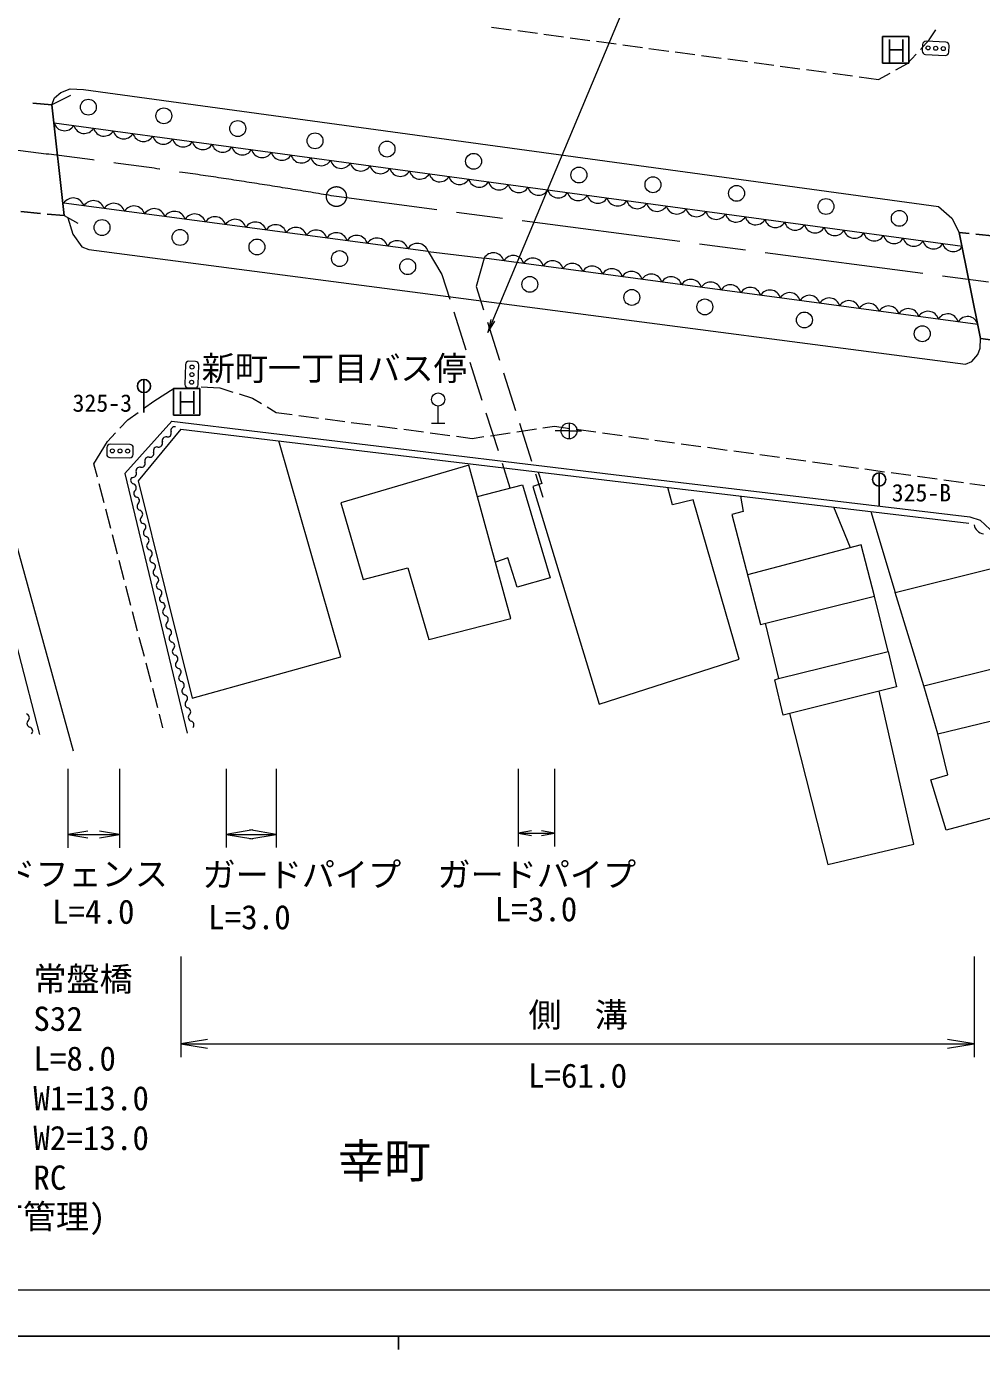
# Model space of a CAD drawing. Units: millimetres at full size, sheet at 1:1000; details may follow other scales. Extents: x 40000 to 680000, y 20000 to 380000.
# Drawn here: x 139930 to 212020, y 204000 to 303915 of the extents above; entities that cross this region are included whole.
import ezdxf
from ezdxf.enums import TextEntityAlignment as Align

# ---------------------------------------------------------------- set-up
doc = ezdxf.new("R2010")
doc.units = ezdxf.units.MM
doc.header["$LTSCALE"] = 1000
doc.linetypes.add('CHAIN', pattern=[18.5, 12, -1.5, 3.5, -1.5])
for name, color, linetype, lineweight in [('M-BMK', 2, 'CHAIN', 13), ('M-STR-HTXT', 7, 'Continuous', 13), ('M-STR-STR1', 1, 'Continuous', 25), ('M-STR-STRC', 7, 'Continuous', 25), ('M-TTL', 2, 'Continuous', 140), ('M-TTL-BAND', 7, 'Continuous', 25), ('M-WORK', 1, 'Continuous', 13)]:
    doc.layers.add(name, color=color, linetype=linetype, lineweight=lineweight)
doc.layers.add('M-BMK-HTXT', color=7, linetype='Continuous')
doc.layers.add('名称未設定-41', color=7, linetype='Continuous')
doc.styles.add('ＭＳ ゴシック', font='')
doc.styles.get('ＭＳ ゴシック').set_extended_font_data('MS Gothic')

# ---------------------------------------------------------------- blocks, each defined once
blk = doc.blocks.new('open_arrow')
at = {"color": 0, "linetype": 'Continuous', "lineweight": -2}
blk.add_lwpolyline([(7.5, 1.25), (0, 0), (7.5, -1.25)], dxfattribs=at)

msp = doc.modelspace()

# ---------------------------------------------------------------- linework, layer by layer
at = {"layer": 'M-BMK'}
msp.add_line((262627, 278049), (163325, 291068), dxfattribs=at)
msp.add_circle((163325, 291068), 750, dxfattribs=at)
msp.add_arc((79772, -201902), 500000, 80.38042, 91.87164, dxfattribs=at)
at = {"layer": 'M-STR-HTXT'}
for p, q in [((143061, 247843), (143061, 241898)), ((146951, 247843), (146951, 241898)), ((155014, 247843), (155014, 241906)), ((158781, 247843), (158781, 241906)), ((177043, 247843), (177043, 241997)), ((179799, 247843), (179799, 241997)), ((143061, 242898), (146951, 242898)), ((155014, 242906), (158781, 242906)), ((177043, 242997), (179799, 242997)), ((151592, 233693), (151592, 226085)), ((211455, 233693), (211455, 226085)), ((151592, 227085), (211455, 227085)), ((63641, 208514), (562890, 208514))]:
    msp.add_line(p, q, dxfattribs=at)
at = {"layer": 'M-STR-STR1'}
for p, q in [((140403, 298135), (141843, 297992)), ((141843, 297992), (142776, 289634)), ((139500, 289935), (140994, 289797)), ((141492, 289752), (142776, 289634)), ((210332, 288349), (211930, 280357)), ((210332, 288349), (211092, 288273)), ((211589, 288223), (213082, 288074)), ((213653, 280134), (211930, 280357))]:
    msp.add_line(p, q, dxfattribs=at)
at = {"layer": 'M-STR-STRC'}
for p, q in [((206543, 303146), (204543, 303146)), ((204543, 303146), (204543, 301146)), ((205084, 301231), (205084, 302931)), ((206075, 302942), (206075, 301237)), ((206543, 301146), (206543, 303146)), ((205084, 302146), (206075, 302146)), ((204543, 301146), (206543, 301146)), ((148799, 274761), (148799, 277261)), ((153028, 276567), (151028, 276567)), ((151028, 276567), (151028, 274567)), ((151568, 274652), (151568, 276352)), ((152560, 276363), (152560, 274658)), ((153028, 274567), (153028, 276567)), ((151568, 275567), (152560, 275567)), ((151028, 274567), (153028, 274567)), ((204293, 267703), (204293, 270203))]:
    msp.add_line(p, q, dxfattribs=at)
for centre in [(148799, 276761), (204293, 269703)]:
    msp.add_circle(centre, 500, dxfattribs=at)
at = {"layer": 'M-TTL', "color": 7, "lineweight": 13}
msp.add_lwpolyline([(174747, 280802), (201066, 343639), (226264, 343639)], dxfattribs=at)
at = {"layer": 'M-TTL-BAND'}
for p, q in [((40000, 205000), (579000, 205000)), ((168000, 205000), (168000, 204000))]:
    msp.add_line(p, q, dxfattribs=at)
at = {"layer": 'M-WORK'}
for p, q in [((175026, 303866), (176513, 303665)), ((177008, 303598), (178495, 303398)), ((178990, 303331), (180477, 303130)), ((180972, 303063), (182459, 302862)), ((182954, 302796), (184441, 302595)), ((207411, 302185), (208055, 302893)), ((209334, 302730), (207836, 302803)), ((208055, 302893), (208582, 303671)), ((184936, 302528), (186423, 302327)), ((186918, 302260), (188405, 302060)), ((188900, 301993), (190387, 301792)), ((206430, 301108), (207075, 301815)), ((207574, 302565), (207550, 302066)), ((207787, 301804), (209286, 301732)), ((209548, 301969), (209572, 302469)), ((190882, 301725), (192369, 301525)), ((192864, 301458), (194351, 301257)), ((194846, 301190), (196333, 300989)), ((196828, 300923), (198315, 300722)), ((205554, 300634), (206430, 301108)), ((198810, 300655), (200297, 300454)), ((200793, 300387), (202279, 300187)), ((202775, 300120), (204237, 299922)), ((204237, 299922), (205114, 300396)), ((142050, 298529), (142530, 298937)), ((142530, 298937), (143240, 299203)), ((143240, 299203), (144235, 299150)), ((144235, 299150), (208771, 290310)), ((143255, 298712), (141843, 297992)), ((141843, 297992), (142050, 298529)), ((142017, 296644), (210582, 287311)), ((170242, 286932), (142740, 290560)), ((208771, 290310), (209783, 289431)), ((142776, 289634), (143815, 289048)), ((143061, 289473), (143442, 288239)), ((209783, 289431), (210332, 288349)), ((143442, 288239), (144121, 287280)), ((144121, 287280), (144640, 287080)), ((144640, 287080), (210816, 278402)), ((170242, 286932), (174469, 286417)), ((170242, 286932), (171283, 285186)), ((174469, 286417), (173863, 284283)), ((211745, 281405), (174469, 286417)), ((171283, 285186), (171879, 283317)), ((173863, 284283), (174419, 282528)), ((172182, 282365), (173094, 279506)), ((174721, 281575), (175626, 278715)), ((211908, 279627), (211930, 280357)), ((211296, 278615), (211748, 279148)), ((211748, 279148), (211908, 279627)), ((151936, 278385), (151893, 276885)), ((152692, 278613), (152193, 278628)), ((152893, 276857), (152935, 278356)), ((173398, 278554), (174310, 275696)), ((210816, 278402), (211296, 278615)), ((175928, 277761), (176834, 274901)), ((149545, 275626), (151090, 276605)), ((152136, 276628), (152636, 276614)), ((153125, 276702), (154517, 276615)), ((154517, 276615), (155518, 276308)), ((155996, 276161), (156997, 275854)), ((156997, 275854), (157675, 275440)), ((134570, 274950), (140916, 250440)), ((136170, 275603), (143454, 249215)), ((147588, 274212), (148364, 274773)), ((148769, 275066), (149545, 275626)), ((158102, 275180), (158781, 274766)), ((171008, 273950), (171008, 275242)), ((146987, 273578), (147588, 274212)), ((150898, 274097), (147351, 270168)), ((150898, 274097), (184237, 270088)), ((158781, 274766), (159986, 274607)), ((160482, 274541), (161969, 274345)), ((162464, 274279), (163951, 274083)), ((164447, 274017), (165934, 273820)), ((170508, 273950), (171508, 273950)), ((174613, 274743), (175525, 271885)), ((177135, 273948), (178041, 271088)), ((180886, 273974), (180886, 272774)), ((146043, 272581), (146644, 273215)), ((151592, 273510), (148365, 269609)), ((151592, 273510), (184177, 269591)), ((166430, 273755), (167917, 273558)), ((168413, 273493), (169900, 273296)), ((170395, 273230), (171882, 273034)), ((172378, 272968), (173583, 272809)), ((173583, 272809), (174465, 272938)), ((174959, 273011), (176444, 273229)), ((176938, 273302), (178422, 273520)), ((178917, 273593), (179799, 273722)), ((179799, 273722), (180932, 273566)), ((180886, 273374), (179840, 273370)), ((180886, 273374), (181820, 273375)), ((181427, 273498), (182913, 273294)), ((183408, 273226), (184894, 273021)), ((185390, 272953), (186876, 272748)), ((145021, 270884), (146043, 272581)), ((145994, 272123), (145986, 271623)), ((147748, 272345), (146248, 272369)), ((147986, 271591), (147994, 272091)), ((163652, 256299), (158977, 272622)), ((187371, 272680), (188857, 272476)), ((189352, 272408), (190838, 272203)), ((191334, 272135), (192820, 271930)), ((193315, 271862), (194801, 271658)), ((145286, 269871), (145021, 270884)), ((146232, 271369), (147732, 271345)), ((173319, 270773), (163656, 267952)), ((176494, 259198), (173319, 270773)), ((175829, 270932), (176425, 269063)), ((195296, 271589), (196782, 271385)), ((197278, 271317), (198764, 271112)), ((199259, 271044), (200745, 270840)), ((201240, 270771), (202726, 270567)), ((147351, 270168), (152071, 250553)), ((178343, 270134), (178898, 268379)), ((178564, 270266), (178827, 269406)), ((184237, 270088), (211130, 266890)), ((203222, 270499), (204708, 270294)), ((205203, 270226), (206689, 270022)), ((207184, 269953), (208670, 269749)), ((145792, 267936), (145412, 269387)), ((148365, 269609), (152428, 253200)), ((173964, 268421), (177372, 269311)), ((177372, 269311), (179460, 262274)), ((178827, 269406), (178160, 269174)), ((178160, 269174), (183163, 252733)), ((184177, 269591), (211071, 266394)), ((188706, 267794), (188334, 269097)), ((209166, 269681), (210652, 269476)), ((211147, 269408), (212280, 269252)), ((163656, 267952), (165356, 262157)), ((190243, 268157), (188706, 267794)), ((193723, 256126), (190243, 268157)), ((193819, 268445), (194024, 267275)), ((146298, 266001), (145918, 267452)), ((194024, 267275), (193183, 267057)), ((193183, 267057), (195337, 258755)), ((202127, 264555), (200864, 267607)), ((203663, 267274), (205507, 261179)), ((211130, 266890), (211921, 266620)), ((211921, 266620), (212660, 265924)), ((146804, 264066), (146424, 265517)), ((202946, 264772), (194364, 262507)), ((203936, 260902), (202946, 264772)), ((147310, 262131), (146930, 263582)), ((165356, 262157), (168728, 263027)), ((168728, 263027), (170294, 257632)), ((176263, 263775), (175321, 263472)), ((176959, 261578), (176263, 263775)), ((205507, 261179), (212881, 263006)), ((179460, 262274), (176959, 261578)), ((147816, 260196), (147436, 261647)), ((195337, 258755), (203936, 260902)), ((204961, 256710), (203936, 260902)), ((207665, 254118), (205507, 261179)), ((148321, 258261), (147942, 259713)), ((170294, 257632), (176494, 259198)), ((195699, 258846), (196695, 254665)), ((148827, 256326), (148448, 257778)), ((149333, 254391), (148954, 255843)), ((152428, 253200), (163652, 256299)), ((183163, 252733), (193723, 256126)), ((196695, 254665), (204961, 256710)), ((204961, 256710), (205614, 254056)), ((207665, 254118), (214640, 255867)), ((149839, 252456), (149460, 253908)), ((196416, 254582), (196695, 254665)), ((197043, 251903), (196416, 254582)), ((205614, 254056), (197043, 251903)), ((208709, 250485), (207665, 254118)), ((206915, 242157), (204281, 253721)), ((150231, 250959), (149966, 251973)), ((197518, 252022), (200406, 240640)), ((208709, 250485), (215554, 252158)), ((209482, 247401), (208709, 250485)), ((208191, 247024), (209482, 247401)), ((209357, 243228), (208191, 247024)), ((217236, 245333), (209357, 243228)), ((200406, 240640), (206915, 242157))]:
    msp.add_line(p, q, dxfattribs=at)
for centre, radius in [((207986, 302295), 150), ((208561, 302267), 150), ((209135, 302240), 150), ((144601, 297821), 600), ((150302, 297169), 600), ((155879, 296204), 600), ((161710, 295277), 600), ((167145, 294656), 600), ((173680, 293732), 600), ((181630, 292696), 600), ((187219, 291962), 600), ((193530, 291311), 600), ((200280, 290321), 600), ((205813, 289424), 600), ((145634, 288729), 600), ((151522, 287983), 600), ((157329, 287264), 600), ((163563, 286385), 600), ((168705, 285772), 600), ((177923, 284440), 600), ((185622, 283454), 600), ((191136, 282735), 600), ((198649, 281749), 600), ((207547, 280710), 600), ((152414, 277621), 150), ((152430, 278196), 150), ((152398, 277046), 150), ((171008, 275742), 500), ((180886, 273374), 600), ((146415, 271866), 150), ((146990, 271857), 150), ((147565, 271848), 150)]:
    msp.add_circle(centre, radius, dxfattribs=at)
for centre, radius, start, end in [((207824, 302553), 250, 87.22526, 177.22526), ((207800, 302054), 250, 177.22526, 267.22526), ((209298, 301981), 250, 267.22526, 357.22526), ((209322, 302481), 250, 357.22526, 87.22526), ((142804, 296855), 816, 195.01971, 329.47736), ((144295, 296652), 816, 195.01971, 329.47736), ((145785, 296449), 816, 195.01971, 329.47736), ((147276, 296246), 816, 195.01971, 329.47736), ((148767, 296044), 816, 195.01971, 329.47736), ((150257, 295841), 816, 195.01971, 329.47736), ((151748, 295638), 816, 195.01971, 329.47736), ((153238, 295435), 816, 195.01971, 329.47736), ((154729, 295232), 816, 195.01971, 329.47736), ((156219, 295029), 816, 195.01971, 329.47736), ((157710, 294826), 816, 195.01971, 329.47736), ((159200, 294623), 816, 195.01971, 329.47736), ((160691, 294420), 816, 195.01971, 329.47736), ((162182, 294217), 816, 195.01971, 329.47736), ((163672, 294015), 816, 195.01971, 329.47736), ((165163, 293812), 816, 195.01971, 329.47736), ((166653, 293609), 816, 195.01971, 329.47736), ((168144, 293406), 816, 195.01971, 329.47736), ((169634, 293203), 816, 195.01971, 329.47736), ((171125, 293000), 816, 195.01971, 329.47736), ((172615, 292797), 816, 195.01971, 329.47736), ((174106, 292594), 816, 195.01971, 329.47736), ((175597, 292391), 816, 195.01971, 329.47736), ((177087, 292189), 816, 195.01971, 329.47736), ((178578, 291986), 816, 195.01971, 329.47736), ((143459, 290118), 844, 16.52893, 148.44299), ((144987, 289916), 844, 16.52893, 148.44299), ((180068, 291783), 816, 195.01971, 329.47736), ((181559, 291580), 816, 195.01971, 329.47736), ((183049, 291377), 816, 195.01971, 329.47736), ((184540, 291174), 816, 195.01971, 329.47736), ((186030, 290971), 816, 195.01971, 329.47736), ((146515, 289715), 844, 16.52893, 148.44299), ((148043, 289513), 844, 16.52893, 148.44299), ((149571, 289312), 844, 16.52893, 148.44299), ((151099, 289110), 844, 16.52893, 148.44299), ((187521, 290768), 816, 195.01971, 329.47736), ((189012, 290565), 816, 195.01971, 329.47736), ((190502, 290362), 816, 195.01971, 329.47736), ((191993, 290160), 816, 195.01971, 329.47736), ((152627, 288909), 844, 16.52893, 148.44299), ((154155, 288707), 844, 16.52893, 148.44299), ((155682, 288506), 844, 16.52893, 148.44299), ((157210, 288304), 844, 16.52893, 148.44299), ((158738, 288103), 844, 16.52893, 148.44299), ((193483, 289957), 816, 195.01971, 329.47736), ((194974, 289754), 816, 195.01971, 329.47736), ((196464, 289551), 816, 195.01971, 329.47736), ((197955, 289348), 816, 195.01971, 329.47736), ((199445, 289145), 816, 195.01971, 329.47736), ((160266, 287901), 844, 16.52893, 148.44299), ((161794, 287700), 844, 16.52893, 148.44299), ((163322, 287498), 844, 16.52893, 148.44299), ((164850, 287297), 844, 16.52893, 148.44299), ((166378, 287095), 844, 16.52893, 148.44299), ((200936, 288942), 816, 195.01971, 329.47736), ((202427, 288739), 816, 195.01971, 329.47736), ((203917, 288536), 816, 195.01971, 329.47736), ((205408, 288334), 816, 195.01971, 329.47736), ((206898, 288131), 816, 195.01971, 329.47736), ((167906, 286894), 844, 16.52893, 148.44299), ((169433, 286692), 844, 16.52893, 148.44299), ((175173, 286004), 816, 15.11905, 149.56584), ((208389, 287928), 816, 195.01971, 329.47736), ((209879, 287725), 816, 195.01971, 329.47736), ((176664, 285803), 816, 15.11905, 149.56584), ((178155, 285603), 816, 15.11905, 149.56584), ((179646, 285402), 816, 15.11905, 149.56584), ((181137, 285202), 816, 15.11905, 149.56584), ((182628, 285001), 816, 15.11905, 149.56584), ((184119, 284801), 816, 15.11905, 149.56584), ((185610, 284600), 816, 15.11905, 149.56584), ((187101, 284400), 816, 15.11905, 149.56584), ((188592, 284199), 816, 15.11905, 149.56584), ((190083, 283999), 816, 15.11905, 149.56584), ((191574, 283799), 816, 15.11905, 149.56584), ((193065, 283598), 816, 15.11905, 149.56584), ((194556, 283398), 816, 15.11905, 149.56584), ((196047, 283197), 816, 15.11905, 149.56584), ((197538, 282997), 816, 15.11905, 149.56584), ((199029, 282796), 816, 15.11905, 149.56584), ((200520, 282596), 816, 15.11905, 149.56584), ((202012, 282395), 816, 15.11905, 149.56584), ((203503, 282195), 816, 15.11905, 149.56584), ((204994, 281994), 816, 15.11905, 149.56584), ((206485, 281794), 816, 15.11905, 149.56584), ((207976, 281593), 816, 15.11905, 149.56584), ((209467, 281393), 816, 15.11905, 149.56584), ((210958, 281192), 816, 15.11905, 149.56584), ((152186, 278378), 250, 88.37233, 178.37233), ((152685, 278363), 250, 358.37233, 88.37233), ((152143, 276878), 250, 178.37233, 268.37233), ((152643, 276864), 250, 268.37233, 358.37233), ((150454, 272638), 286, 77.69794, 200.78346), ((150576, 273198), 286, 257.69794, 20.78346), ((151112, 273401), 286, 77.69794, 200.78346), ((146244, 272119), 250, 89.06347, 179.06347), ((147744, 272095), 250, 359.06347, 89.06347), ((149260, 271671), 286, 257.69794, 20.78346), ((149796, 271875), 286, 77.69794, 200.78346), ((149918, 272435), 286, 257.69794, 20.78346), ((146236, 271619), 250, 179.06347, 269.06347), ((147736, 271595), 250, 269.06347, 359.06347), ((148602, 270908), 286, 257.69794, 20.78346), ((149138, 271112), 286, 77.69794, 200.78346), ((148083, 269650), 293, 132.9205, 254.40613), ((147944, 270145), 286, 257.69794, 20.78346), ((148480, 270348), 286, 77.69794, 200.78346), ((147925, 269085), 293, 312.9205, 74.40613), ((148325, 268655), 293, 132.9205, 254.40613), ((148167, 268090), 293, 312.9205, 74.40613), ((148567, 267660), 293, 132.9205, 254.40613), ((148409, 267095), 293, 312.9205, 74.40613), ((148809, 266666), 293, 132.9205, 254.40613), ((148651, 266100), 293, 312.9205, 74.40613), ((149050, 265671), 293, 132.9205, 254.40613), ((212318, 266458), 883, 192.001, 259.78935), ((148893, 265105), 293, 312.9205, 74.40613), ((149292, 264676), 293, 132.9205, 254.40613), ((149135, 264111), 293, 312.9205, 74.40613), ((149534, 263681), 293, 132.9205, 254.40613), ((149376, 263116), 293, 312.9205, 74.40613), ((149776, 262686), 293, 132.9205, 254.40613), ((149618, 262121), 293, 312.9205, 74.40613), ((150018, 261691), 293, 132.9205, 254.40613), ((149860, 261126), 293, 312.9205, 74.40613), ((150260, 260696), 293, 132.9205, 254.40613), ((150102, 260131), 293, 312.9205, 74.40613), ((150501, 259701), 293, 132.9205, 254.40613), ((150344, 259136), 293, 312.9205, 74.40613), ((150743, 258707), 293, 132.9205, 254.40613), ((150586, 258141), 293, 312.9205, 74.40613), ((150985, 257712), 293, 132.9205, 254.40613), ((150827, 257147), 293, 312.9205, 74.40613), ((151227, 256717), 293, 132.9205, 254.40613), ((151069, 256152), 293, 312.9205, 74.40613), ((151469, 255722), 293, 132.9205, 254.40613), ((151311, 255157), 293, 312.9205, 74.40613), ((151711, 254727), 293, 132.9205, 254.40613), ((151553, 254162), 293, 312.9205, 74.40613), ((151953, 253732), 293, 132.9205, 254.40613), ((151795, 253167), 293, 312.9205, 74.40613), ((152194, 252737), 293, 132.9205, 254.40613), ((139852, 251712), 297, 313.88997, 74.6527), ((152037, 252172), 293, 312.9205, 74.40613), ((152436, 251742), 293, 132.9205, 254.40613), ((140263, 251284), 297, 133.88997, 254.6527), ((140106, 250712), 297, 313.88997, 74.6527), ((152279, 251177), 293, 312.9205, 74.40613)]:
    msp.add_arc(centre, radius, start, end, dxfattribs=at)

# ---------------------------------------------------------------- block references
at = {"layer": 'M-STR-HTXT'}
for p, xscale, yscale in [((143061, 242898), 200, 200), ((155014, 242906), 267, 267), ((177043, 242997), 133, 133), ((151592, 227085), 267, 267)]:
    msp.add_blockref('open_arrow', p, dxfattribs=dict(at, xscale=xscale, yscale=yscale))
at = {"layer": 'M-STR-HTXT', "rotation": 180}
for p, xscale, yscale in [((146951, 242898), 200, 200), ((158781, 242906), 267, 267), ((179799, 242997), 133, 133), ((211455, 227085), 267, 267)]:
    msp.add_blockref('open_arrow', p, dxfattribs=dict(at, xscale=xscale, yscale=yscale))
at = {"layer": 'M-TTL', "color": 7, "lineweight": 13, "xscale": 133, "yscale": 133, "rotation": 67.3}
msp.add_blockref('open_arrow', (174747, 280802), dxfattribs=at)

# ---------------------------------------------------------------- texts
at = {"layer": 'M-BMK-HTXT', "style": 'ＭＳ ゴシック'}
for s, height, p in [('新町一丁目バス停', 1833, (163158, 278104)), ('幸町', 2566, (166943, 218252))]:
    msp.add_text(s, height=height, dxfattribs=at).set_placement(p, align=Align.MIDDLE_CENTER)
at = {"layer": 'M-STR-HTXT', "style": 'ＭＳ ゴシック'}
for s, p in [('ガードフェンス', (141853, 239916)), ('ガードパイプ', (160716, 239864)), ('ガードパイプ', (178448, 239867)), ('側\u3000溝', (181568, 229273))]:
    msp.add_text(s, height=1833, dxfattribs=at).set_placement(p, align=Align.MIDDLE_CENTER)
for s, p in [('L=4.0', (144970, 235600)), ('L=3.0', (178388, 235791)), ('L=3.0', (156760, 235188)), ('L=61.0', (181523, 223219))]:
    msp.add_text(s, height=1833, dxfattribs=at).set_placement(p, align=Align.BOTTOM_CENTER)
for s, p in [('常盤橋', (140448, 231980)), ('S32', (140448, 228980)), ('L=8.0', (140448, 225980)), ('W1=13.0', (140448, 222980)), ('W2=13.0', (140448, 219980)), ('RC', (140448, 216980))]:
    msp.add_text(s, height=1833, dxfattribs=at).set_placement(p, align=Align.MIDDLE_LEFT)
at = {"layer": 'M-STR-STRC', "style": 'ＭＳ ゴシック'}
for s, p in [('325-3', (145654, 275479)), ('325-B', (207484, 268705))]:
    msp.add_text(s, height=1320, dxfattribs=at).set_placement(p, align=Align.MIDDLE_CENTER)
at = {"layer": '名称未設定-41', "style": 'ＭＳ ゴシック'}
msp.add_text('(下関市管理)', height=1833, dxfattribs=at).set_placement((130907, 212579), align=Align.BOTTOM_LEFT)

doc.saveas('drawing.dxf')
